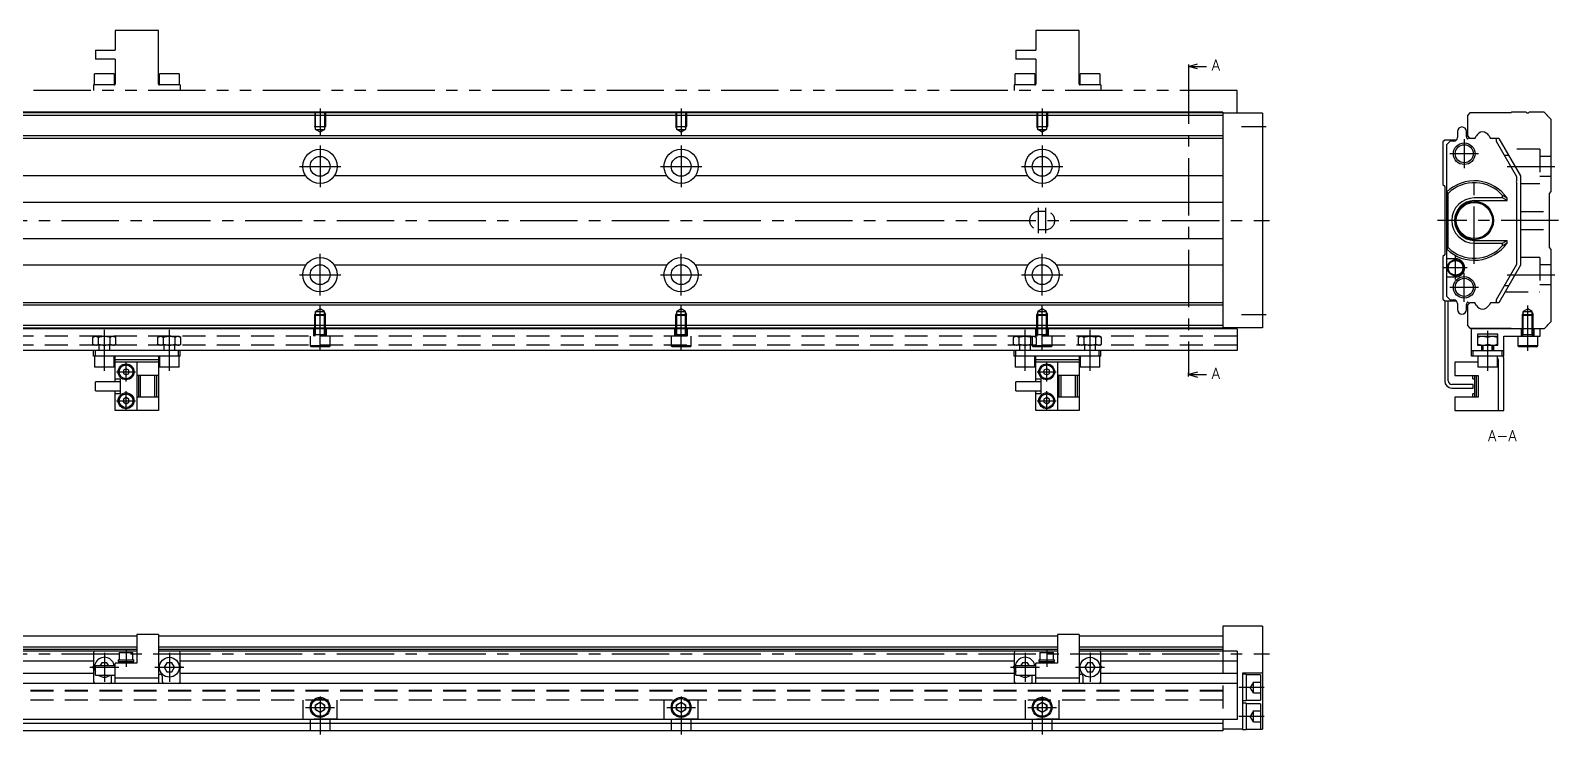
# Model space of a CAD drawing. Extents: x -2 to 844, y -8 to 204.
# Drawn here: x 421.2 to 844.4, y 9 to 203.9 of the extents above; entities that cross this region are included whole.
import ezdxf

# ---------------------------------------------------------------- set-up
doc = ezdxf.new("R2010")
doc.units = 0
doc.header["$LTSCALE"] = 0.5
for name, pattern in [('CENTER', [50.8, 31.75, -6.35, 6.35, -6.35]), ('DASHED', [19.05, 12.7, -6.35]), ('PHANTOM', [63.5, 31.75, -6.35, 6.35, -6.35, 6.35, -6.35])]:
    doc.linetypes.add(name, pattern=pattern)
for name, color, linetype in [('MSM_CENTER', 1, 'CENTER'), ('MSM_CONTINUOUS', 7, 'CONTINUOUS'), ('MSM_DASHED', 4, 'DASHED'), ('MSM_IMAGINARY', 6, 'PHANTOM'), ('MSM_NARROW', 5, 'CONTINUOUS'), ('MSM_PART_NUMBER', 7, 'CONTINUOUS')]:
    doc.layers.add(name, color=color, linetype=linetype)
doc.styles.get("Standard").update_dxf_attribs({"font": 'txt.shx', "height": 3, "bigfont": 'bigfont.shx'})

msp = doc.modelspace()

# ---------------------------------------------------------------- linework, layer by layer
at = {"layer": 'MSM_CENTER'}
for p, q in [((741.92, 193.98), (741.92, 108.62)), ((501.4, 182.3), (501.4, 174.79)), ((601.4, 182.3), (601.4, 174.79)), ((701.4, 182.3), (701.4, 174.79)), ((756.65, 177.3), (763.4, 177.3)), ((818.3, 173.8), (818.3, 165.8)), ((501.4, 172.05), (501.4, 160.55)), ((601.4, 172.05), (601.4, 160.55)), ((701.4, 172.05), (701.4, 160.55)), ((822.3, 169.8), (814.3, 169.8)), ((495.65, 166.3), (507.15, 166.3)), ((595.65, 166.3), (607.15, 166.3)), ((695.65, 166.3), (707.15, 166.3)), ((830.22, 166.3), (843.4, 166.3)), ((821.1, 139.3), (821.1, 163.3)), ((700.4, 147.8), (700.4, 154.8)), ((702.4, 147.8), (702.4, 154.8)), ((-2, 151.3), (764.4, 151.3)), ((844.4, 151.3), (810.9, 151.3)), ((501.4, 130.55), (501.4, 142.05)), ((601.4, 130.55), (601.4, 142.05)), ((701.4, 130.55), (701.4, 142.05)), ((815.9, 134.95), (815.9, 141.45)), ((495.65, 136.3), (507.15, 136.3)), ((595.65, 136.3), (607.15, 136.3)), ((695.65, 136.3), (707.15, 136.3)), ((819.15, 138.2), (812.65, 138.2)), ((818.3, 128.8), (818.3, 136.8)), ((830.22, 136.3), (843.4, 136.3)), ((822.3, 132.8), (814.3, 132.8)), ((501.4, 115.25), (501.4, 127.81)), ((601.4, 115.25), (601.4, 127.81)), ((701.4, 115.25), (701.4, 127.81)), ((835.9, 115.25), (835.9, 127.81)), ((756.65, 125.3), (763.4, 125.3)), ((441.65, 109.7), (441.65, 121.05)), ((459.65, 109.7), (459.65, 121.05)), ((696.65, 109.7), (696.65, 121.05)), ((714.65, 109.7), (714.65, 121.05)), ((824.8, 109.7), (824.8, 120.8)), ((447.65, 106.77), (447.65, 112.02)), ((702.65, 106.77), (702.65, 112.02)), ((445.02, 109.4), (450.27, 109.4)), ((700.02, 109.4), (705.27, 109.4)), ((447.65, 98.77), (447.65, 104.02)), ((702.65, 98.77), (702.65, 104.02)), ((445.02, 101.4), (450.27, 101.4)), ((700.02, 101.4), (705.27, 101.4)), ((-2, 31.3), (764.4, 31.3)), ((441.65, 31.6), (441.65, 23.6)), ((447.65, 32.7), (447.65, 27.7)), ((459.65, 31.6), (459.65, 23.6)), ((696.65, 31.6), (696.65, 23.6)), ((702.65, 32.7), (702.65, 27.7)), ((714.65, 31.6), (714.65, 23.6)), ((437.65, 27.6), (445.65, 27.6)), ((455.65, 27.6), (463.65, 27.6)), ((692.65, 27.6), (700.65, 27.6)), ((710.65, 27.6), (718.65, 27.6)), ((762.9, 22), (755.9, 22)), ((501.4, 19.5), (501.4, 9)), ((601.4, 19.5), (601.4, 9)), ((701.4, 19.5), (701.4, 9)), ((497.4, 16.5), (505.4, 16.5)), ((597.4, 16.5), (605.4, 16.5)), ((697.4, 16.5), (705.4, 16.5)), ((762.9, 14), (755.9, 14))]:
    msp.add_line(p, q, dxfattribs=at)
at = {"layer": 'MSM_CONTINUOUS'}
for p, q in [((741.92, 193.98), (744.42, 194.65)), ((741.92, 194.48), (741.92, 193.48)), ((744.42, 193.31), (741.92, 193.98)), ((741.92, 193.98), (746.92, 193.98)), ((751.4, 181.3), (151.4, 181.3)), ((751.4, 181.1), (151.4, 181.1)), ((751.4, 180.4), (151.4, 180.4)), ((751.4, 181.3), (751.4, 121.3)), ((762.4, 181), (751.4, 181)), ((762.4, 181), (762.4, 121.6)), ((819.9, 181.1), (819.2, 180.4)), ((819.2, 180.4), (819.2, 174.75)), ((831.2, 181.1), (819.9, 181.1)), ((831.4, 181.3), (831.2, 181.1)), ((835.5, 181.3), (831.4, 181.3)), ((840.4, 181.3), (836.3, 181.3)), ((842.4, 179.3), (840.4, 181.3)), ((842.4, 159.3), (842.4, 179.3)), ((751.4, 174.75), (287.4, 174.75)), ((751.4, 174.05), (287.4, 174.05)), ((812.9, 173.55), (812.4, 173.05)), ((816.11, 173.55), (812.9, 173.55)), ((816.4, 175.95), (816.4, 174.25)), ((818.9, 174.55), (818.9, 175.95)), ((819.2, 174.75), (819.9, 174.05)), ((819.85, 174.1), (819.7, 174.1)), ((821.25, 174.05), (819.9, 174.05)), ((821.25, 174.05), (821.62, 174.7)), ((825.12, 174.8), (825.55, 174.05)), ((827.9, 174.05), (825.55, 174.05)), ((827.24, 173.2), (827.24, 173.6)), ((827.9, 174.05), (833.9, 163.66)), ((812.4, 173.05), (812.4, 161.3)), ((814.4, 173.25), (813.4, 172.25)), ((813.4, 172.25), (813.4, 130.35)), ((815.4, 173.25), (814.4, 173.25)), ((832.9, 163.39), (827.24, 173.2)), ((830.64, 169.3), (829.49, 169.3)), ((497.45, 163.66), (405.35, 163.66)), ((597.45, 163.66), (505.35, 163.66)), ((697.45, 163.66), (605.35, 163.66)), ((751.4, 163.66), (705.35, 163.66)), ((812.4, 161.3), (812.9, 160.8)), ((832.9, 162.45), (832.9, 163.39)), ((832.9, 139.21), (832.9, 161.65)), ((833.9, 163.66), (833.9, 138.94)), ((812.9, 160.8), (812.9, 141.8)), ((813.9, 158.9), (813.4, 159.16)), ((813.9, 143.7), (813.9, 158.9)), ((828.95, 157.56), (821.1, 157.56)), ((821.1, 156.8), (830.2, 156.8)), ((828.95, 157.56), (828.95, 158.23)), ((830.2, 156.8), (828.95, 157.56)), ((830.2, 156.8), (830.2, 157.48)), ((841.9, 158.8), (842.4, 159.3)), ((841.9, 143.8), (841.9, 158.8)), ((751.4, 156.3), (295.4, 156.3)), ((295.4, 146.3), (751.4, 146.3)), ((821.1, 145.8), (830.2, 145.8)), ((821.1, 145.04), (828.95, 145.04)), ((828.95, 145.04), (830.2, 145.8)), ((828.95, 144.37), (828.95, 145.04)), ((830.2, 145.12), (830.2, 145.8)), ((812.9, 141.8), (812.4, 141.3)), ((812.4, 141.3), (812.4, 129.55)), ((813.4, 143.44), (813.9, 143.7)), ((815.9, 140.7), (813.4, 140.7)), ((842.4, 143.3), (841.9, 143.8)), ((842.4, 123.3), (842.4, 143.3)), ((497.45, 138.94), (405.35, 138.94)), ((597.45, 138.94), (505.35, 138.94)), ((697.45, 138.94), (605.35, 138.94)), ((751.4, 138.94), (705.35, 138.94)), ((813.4, 135.7), (815.9, 135.7)), ((827.24, 129.4), (832.9, 139.21)), ((833.9, 138.94), (827.9, 128.55)), ((829.49, 133.3), (830.64, 133.3)), ((751.4, 128.55), (287.4, 128.55)), ((751.4, 127.85), (287.4, 127.85)), ((812.4, 129.55), (812.9, 129.05)), ((812.9, 129.05), (816.11, 129.05)), ((812.9, 129.05), (812.9, 106.9)), ((813.4, 130.35), (814.4, 129.35)), ((813.9, 106.9), (813.9, 129.05)), ((814.4, 129.35), (815.4, 129.35)), ((816.4, 128.35), (816.4, 126.65)), ((818.9, 126.65), (818.9, 128.05)), ((819.9, 128.55), (819.2, 127.85)), ((819.2, 127.85), (819.2, 122.2)), ((819.7, 128.5), (819.85, 128.5)), ((821.25, 128.55), (819.9, 128.55)), ((821.68, 127.8), (821.25, 128.55)), ((825.55, 128.55), (825.18, 127.9)), ((827.9, 128.55), (825.55, 128.55)), ((827.24, 129), (827.24, 129.4)), ((840.4, 121.3), (842.4, 123.3)), ((751.4, 122.2), (256.4, 122.2)), ((751.4, 121.5), (256.4, 121.5)), ((755.4, 121.3), (256.4, 121.3)), ((762.4, 121.6), (751.4, 121.6)), ((755.4, 121.3), (755.4, 115.3)), ((819.2, 122.2), (819.9, 121.5)), ((819.9, 121.5), (831.2, 121.5)), ((840.4, 121.3), (820.3, 121.3)), ((820.3, 113.7), (820.3, 121.3)), ((827.65, 119.8), (821.95, 119.8)), ((821.95, 119.8), (821.95, 116.8)), ((827.55, 119.2), (822.05, 119.2)), ((822.05, 116.8), (822.05, 119.2)), ((824.8, 118.95), (823.42, 119.2)), ((824.8, 117.05), (824.8, 118.95)), ((827.55, 118.95), (826.17, 119.2)), ((827.55, 116.8), (827.55, 119.2)), ((827.65, 116.8), (827.65, 119.8)), ((829.3, 119.3), (839.3, 119.3)), ((829.3, 113.7), (829.3, 119.3)), ((831.2, 121.5), (831.4, 121.3)), ((833.15, 119.3), (833.15, 116.6)), ((838.65, 116.6), (838.65, 119.3)), ((839.3, 119.3), (839.3, 121.3)), ((755.4, 115.3), (256.4, 115.3)), ((438.65, 113.7), (438.65, 115.3)), ((439.15, 113.7), (439.15, 115.3)), ((462.15, 113.7), (462.15, 115.3)), ((462.65, 113.7), (462.65, 115.3)), ((693.65, 113.7), (693.65, 115.3)), ((694.15, 113.7), (694.15, 115.3)), ((717.15, 113.7), (717.15, 115.3)), ((717.65, 113.7), (717.65, 115.3)), ((820.3, 115.3), (829.3, 115.3)), ((820.8, 113.7), (820.8, 115.3)), ((821.95, 116.8), (827.65, 116.8)), ((822.05, 117.05), (823.42, 116.8)), ((823.1, 116.8), (823.1, 115.3)), ((823.3, 116.8), (823.3, 115.3)), ((824.8, 117.05), (826.17, 116.8)), ((826.3, 115.3), (826.3, 116.8)), ((826.5, 115.3), (826.5, 116.8)), ((828.8, 113.7), (828.8, 115.3)), ((833.15, 116.6), (833.45, 116.3)), ((838.65, 116.6), (833.15, 116.6)), ((838.35, 116.3), (833.45, 116.3)), ((838.35, 116.3), (838.65, 116.6)), ((462.65, 113.7), (438.65, 113.7)), ((438.9, 113.7), (438.9, 110.7)), ((444.4, 110.7), (438.9, 110.7)), ((444.4, 110.7), (444.4, 113.7)), ((444.65, 106.65), (444.65, 113.57)), ((456.65, 112.7), (444.65, 112.7)), ((456.65, 112.1), (444.65, 112.1)), ((447.65, 110.27), (446.9, 109.83)), ((448.4, 109.83), (447.65, 110.27)), ((450.65, 112.1), (450.65, 98.7)), ((456.65, 113.57), (456.65, 98.7)), ((456.9, 113.7), (456.9, 110.7)), ((462.4, 110.7), (456.9, 110.7)), ((462.4, 110.7), (462.4, 113.7)), ((717.65, 113.7), (693.65, 113.7)), ((693.9, 113.7), (693.9, 110.7)), ((699.4, 110.7), (693.9, 110.7)), ((699.4, 110.7), (699.4, 113.7)), ((699.65, 106.65), (699.65, 113.57)), ((711.65, 112.7), (699.65, 112.7)), ((711.65, 112.1), (699.65, 112.1)), ((702.65, 110.27), (701.9, 109.83)), ((703.4, 109.83), (702.65, 110.27)), ((705.65, 112.1), (705.65, 98.7)), ((711.65, 113.57), (711.65, 98.7)), ((711.9, 113.7), (711.9, 110.7)), ((717.4, 110.7), (711.9, 110.7)), ((717.4, 110.7), (717.4, 113.7)), ((815.7, 112.1), (815.7, 108.4)), ((822.05, 112.1), (815.7, 112.1)), ((829.3, 113.7), (820.3, 113.7)), ((822.05, 113.7), (822.05, 110.7)), ((827.55, 110.7), (822.05, 110.7)), ((827.55, 110.7), (827.55, 113.7)), ((827.7, 112.1), (827.55, 112.1)), ((827.7, 112.7), (827.7, 98.7)), ((829.3, 98.7), (829.3, 112.7)), ((446.15, 106.65), (439.15, 106.65)), ((439.15, 104.15), (439.15, 106.65)), ((446.15, 107.4), (444.65, 107.4)), ((446.15, 103.4), (446.15, 107.4)), ((446.9, 109.83), (446.9, 108.97)), ((446.9, 108.97), (447.65, 108.53)), ((447.65, 108.53), (448.4, 108.97)), ((448.4, 108.97), (448.4, 109.83)), ((456.65, 108.4), (450.65, 108.4)), ((451.15, 102.4), (451.15, 108.4)), ((451.65, 102.4), (451.65, 108.4)), ((455.65, 102.4), (455.65, 108.4)), ((456.15, 102.4), (456.15, 108.4)), ((701.15, 106.65), (694.15, 106.65)), ((694.15, 104.15), (694.15, 106.65)), ((701.15, 107.4), (699.65, 107.4)), ((701.15, 103.4), (701.15, 107.4)), ((701.9, 109.83), (701.9, 108.97)), ((701.9, 108.97), (702.65, 108.53)), ((702.65, 108.53), (703.4, 108.97)), ((703.4, 108.97), (703.4, 109.83)), ((711.65, 108.4), (705.65, 108.4)), ((706.15, 102.4), (706.15, 108.4)), ((706.65, 102.4), (706.65, 108.4)), ((710.65, 102.4), (710.65, 108.4)), ((711.15, 102.4), (711.15, 108.4)), ((744.42, 109.29), (741.92, 108.62)), ((741.92, 108.12), (741.92, 109.12)), ((741.92, 108.62), (744.42, 107.95)), ((741.92, 108.62), (746.92, 108.62)), ((820.8, 105.9), (814.9, 105.9)), ((815.7, 108.4), (822.2, 108.4)), ((820.7, 107.5), (820.7, 108.4)), ((820.7, 107.5), (821.2, 107.5)), ((820.8, 104.9), (820.8, 105.9)), ((821.2, 102.4), (821.2, 108.4)), ((821.7, 102.4), (821.7, 108.4)), ((822.2, 108.4), (822.2, 102.4)), ((439.15, 104.15), (446.15, 104.15)), ((444.65, 98.7), (444.65, 104.15)), ((444.65, 103.4), (446.15, 103.4)), ((447.65, 102.27), (446.9, 101.83)), ((446.9, 101.83), (446.9, 100.97)), ((448.4, 101.83), (447.65, 102.27)), ((448.4, 100.97), (448.4, 101.83)), ((456.65, 102.4), (450.65, 102.4)), ((694.15, 104.15), (701.15, 104.15)), ((699.65, 98.7), (699.65, 104.15)), ((699.65, 103.4), (701.15, 103.4)), ((702.65, 102.27), (701.9, 101.83)), ((701.9, 101.83), (701.9, 100.97)), ((703.4, 101.83), (702.65, 102.27)), ((703.4, 100.97), (703.4, 101.83)), ((711.65, 102.4), (705.65, 102.4)), ((814.9, 104.9), (820.8, 104.9)), ((815.7, 102.4), (815.7, 98.7)), ((822.2, 102.4), (815.7, 102.4)), ((821.2, 103.3), (820.7, 103.3)), ((820.7, 102.4), (820.7, 103.3)), ((456.65, 98.7), (444.65, 98.7)), ((446.9, 100.97), (447.65, 100.53)), ((447.65, 100.53), (448.4, 100.97)), ((711.65, 98.7), (699.65, 98.7)), ((701.9, 100.97), (702.65, 100.53)), ((702.65, 100.53), (703.4, 100.97)), ((815.7, 98.7), (829.3, 98.7)), ((751.4, 39), (751.4, 32.1)), ((762.4, 39), (751.4, 39)), ((762.4, 39), (762.4, 10.5)), ((295.4, 36.3), (450.65, 36.3)), ((450.65, 36.7), (450.65, 28.7)), ((456.65, 36.7), (450.65, 36.7)), ((456.65, 36.7), (456.65, 23.1)), ((456.65, 36.3), (705.65, 36.3)), ((711.65, 36.7), (705.65, 36.7)), ((705.65, 36.7), (705.65, 28.7)), ((711.65, 36.7), (711.65, 23.1)), ((711.65, 36.3), (751.4, 36.3)), ((450.65, 33.2), (256.4, 33.2)), ((450.65, 32.5), (256.4, 32.5)), ((450.65, 32.1), (256.4, 32.1)), ((438.65, 31.6), (438.65, 23.6)), ((445.45, 29.7), (445.45, 29.2)), ((445.45, 29.7), (449.85, 29.7)), ((445.75, 31.7), (445.75, 29.7)), ((445.75, 31.7), (449.55, 31.7)), ((449.55, 29.7), (449.55, 31.7)), ((449.85, 29.2), (449.85, 29.7)), ((705.65, 33.2), (456.65, 33.2)), ((705.65, 32.5), (456.65, 32.5)), ((705.65, 32.1), (456.65, 32.1)), ((462.65, 23.6), (462.65, 31.6)), ((693.65, 31.6), (693.65, 23.6)), ((700.45, 29.7), (700.45, 29.2)), ((700.45, 29.7), (704.85, 29.7)), ((700.75, 31.7), (700.75, 29.7)), ((700.75, 31.7), (704.55, 31.7)), ((704.55, 29.7), (704.55, 31.7)), ((704.85, 29.2), (704.85, 29.7)), ((751.4, 33.2), (711.65, 33.2)), ((751.4, 32.5), (711.65, 32.5)), ((755.4, 32.1), (711.65, 32.1)), ((717.65, 23.6), (717.65, 31.6)), ((755.4, 32.1), (755.4, 13.1)), ((438.65, 29.3), (207.65, 29.3)), ((438.65, 25.9), (207.65, 25.9)), ((438.47, 27.6), (438.65, 27.9)), ((438.65, 27.3), (438.47, 27.6)), ((444.65, 27.95), (439.15, 27.95)), ((439.15, 25.45), (439.15, 27.95)), ((439.15, 25.45), (444.65, 25.45)), ((440.93, 28.85), (440.41, 27.95)), ((442.37, 28.85), (440.93, 28.85)), ((442.89, 27.95), (442.37, 28.85)), ((450.65, 28.7), (444.65, 28.7)), ((444.65, 23.1), (444.65, 28.7)), ((445.45, 29.2), (449.85, 29.2)), ((445.65, 29.2), (445.65, 28.7)), ((449.65, 28.7), (449.65, 29.2)), ((456.65, 25.7), (457.15, 25.7)), ((458.93, 28.85), (458.21, 27.6)), ((458.21, 27.6), (458.93, 26.35)), ((460.37, 28.85), (458.93, 28.85)), ((458.93, 26.35), (460.37, 26.35)), ((461.09, 27.6), (460.37, 28.85)), ((460.37, 26.35), (461.09, 27.6)), ((462.83, 27.6), (462.61, 27.22)), ((693.65, 29.3), (462.65, 29.3)), ((462.65, 27.9), (462.83, 27.6)), ((693.65, 25.9), (462.65, 25.9)), ((693.47, 27.6), (693.65, 27.9)), ((693.65, 27.3), (693.47, 27.6)), ((699.65, 27.95), (694.15, 27.95)), ((694.15, 25.45), (694.15, 27.95)), ((694.15, 25.45), (699.65, 25.45)), ((695.93, 28.85), (695.41, 27.95)), ((697.37, 28.85), (695.93, 28.85)), ((697.89, 27.95), (697.37, 28.85)), ((705.65, 28.7), (699.65, 28.7)), ((699.65, 23.1), (699.65, 28.7)), ((700.45, 29.2), (704.85, 29.2)), ((700.65, 29.2), (700.65, 28.7)), ((704.65, 28.7), (704.65, 29.2)), ((711.65, 25.7), (712.15, 25.7)), ((713.93, 28.85), (713.21, 27.6)), ((713.21, 27.6), (713.93, 26.35)), ((715.37, 28.85), (713.93, 28.85)), ((713.93, 26.35), (715.37, 26.35)), ((716.09, 27.6), (715.37, 28.85)), ((715.37, 26.35), (716.09, 27.6)), ((717.83, 27.6), (717.61, 27.22)), ((755.4, 29.3), (717.65, 29.3)), ((717.65, 27.9), (717.83, 27.6)), ((755.4, 25.9), (717.65, 25.9)), ((762.4, 26), (756.9, 26)), ((756.9, 26), (756.9, 10.35)), ((757.9, 25.65), (756.9, 25.65)), ((757.9, 25.65), (757.9, 18.35)), ((761.9, 25.5), (757.9, 25.5)), ((761.9, 25.5), (761.9, 18.5)), ((755.4, 23.1), (147.4, 23.1)), ((443.65, 23.6), (443.65, 25.2)), ((444.65, 24.7), (456.65, 24.7)), ((457.65, 25.2), (457.65, 23.6)), ((698.65, 23.6), (698.65, 25.2)), ((699.65, 24.7), (711.65, 24.7)), ((712.65, 25.2), (712.65, 23.6)), ((500.15, 17.22), (501.4, 17.94)), ((500.15, 15.78), (500.15, 17.22)), ((501.4, 17.94), (502.65, 17.22)), ((502.65, 17.22), (502.65, 15.78)), ((600.15, 17.22), (601.4, 17.94)), ((600.15, 15.78), (600.15, 17.22)), ((601.4, 17.94), (602.65, 17.22)), ((602.65, 17.22), (602.65, 15.78)), ((700.15, 17.22), (701.4, 17.94)), ((700.15, 15.78), (700.15, 17.22)), ((701.4, 17.94), (702.65, 17.22)), ((702.65, 17.22), (702.65, 15.78)), ((756.9, 18.35), (757.9, 18.35)), ((757.9, 17.65), (756.9, 17.65)), ((757.9, 18.5), (761.9, 18.5)), ((757.9, 17.65), (757.9, 10.35)), ((761.9, 17.5), (757.9, 17.5)), ((761.9, 17.5), (761.9, 10.5)), ((755.4, 13.1), (147.4, 13.1)), ((501.4, 15.06), (500.15, 15.78)), ((502.65, 15.78), (501.4, 15.06)), ((601.4, 15.06), (600.15, 15.78)), ((602.65, 15.78), (601.4, 15.06)), ((701.4, 15.06), (700.15, 15.78)), ((702.65, 15.78), (701.4, 15.06)), ((751.4, 13.1), (751.4, 10)), ((751.4, 12), (151.4, 12)), ((751.4, 10), (151.4, 10)), ((756.9, 10.5), (751.4, 10.5)), ((756.9, 10.35), (757.9, 10.35)), ((757.9, 10.5), (762.4, 10.5))]:
    msp.add_line(p, q, dxfattribs=at)
for centre, radius in [((501.4, 166.3), 4.75), ((601.4, 166.3), 4.75), ((701.4, 166.3), 4.75), ((818.3, 169.8), 3), ((818.3, 169.8), 2.5), ((501.4, 166.3), 2.75), ((601.4, 166.3), 2.75), ((701.4, 166.3), 2.75), ((821.1, 151.3), 5.3), ((821.1, 151.3), 5), ((501.4, 136.3), 4.75), ((601.4, 136.3), 4.75), ((701.4, 136.3), 4.75), ((815.9, 138.2), 2.25), ((815.9, 138.2), 2.05), ((501.4, 136.3), 2.75), ((601.4, 136.3), 2.75), ((701.4, 136.3), 2.75), ((818.3, 132.8), 3), ((818.3, 132.8), 2.5), ((447.65, 109.4), 2.2), ((447.65, 109.4), 1.9), ((702.65, 109.4), 2.2), ((702.65, 109.4), 1.9), ((447.65, 101.4), 2.2), ((447.65, 101.4), 1.9), ((702.65, 101.4), 2.2), ((702.65, 101.4), 1.9), ((459.65, 27.6), 2.75), ((714.65, 27.6), 2.75), ((501.4, 16.5), 2.75), ((501.4, 16.5), 2.45), ((501.4, 16.5), 1.25), ((601.4, 16.5), 2.75), ((601.4, 16.5), 2.45), ((601.4, 16.5), 1.25), ((701.4, 16.5), 2.75), ((701.4, 16.5), 2.45), ((701.4, 16.5), 1.25)]:
    msp.add_circle(centre, radius, dxfattribs=at)
for centre, radius, start, end in [((835.9, 181.6), 0.5, 216.8699, 323.1301), ((839.9, 179), 2, 36.8699, 53.1301), ((815.4, 174.25), 1, 270, 0), ((817.65, 175.95), 1.25, 0, 180), ((819.9, 174.55), 1, 180, 228.766), ((819.7, 173.6), 0.5, 90, 156.6746), ((823.55, 173.65), 2.2, 93.981, 151.4552), ((823.25, 173.65), 2.2, 31.4553, 86.019), ((826.74, 173.6), 0.5, 0, 64.1915), ((821.1, 151.3), 11, 34.1804, 134.427), ((821.1, 151.3), 10.47, 41.4448, 133.4287), ((833.2, 162.05), 0.5, 126.8699, 233.1301), ((821.1, 151.3), 6.26, 90, 270), ((821.1, 151.3), 5.5, 90, 270), ((825.05, 150.3), 8.84, 54.3755, 63.8517), ((821.1, 151.3), 11, 225.573, 325.8196), ((821.1, 151.3), 10.47, 226.5713, 318.5552), ((825.05, 152.3), 8.83, 296.1475, 305.6253), ((815.9, 138.2), 2.5, 270, 90), ((815.4, 128.35), 1, 0, 90), ((819.9, 128.05), 1, 131.234, 180), ((819.7, 129), 0.5, 203.3254, 270), ((823.55, 128.95), 2.2, 211.4553, 266.019), ((823.25, 128.95), 2.2, 273.981, 331.4552), ((826.74, 129), 0.5, 295.8754, 0), ((817.65, 126.65), 1.25, 180, 0), ((823.61, 114.17), 5.03, 92.1474, 108.1088), ((826.42, 113.83), 5.37, 92.6597, 107.5964), ((839.9, 123.6), 2, 306.8699, 323.1301), ((823.26, 121.72), 4.93, 271.9773, 288.2788), ((826.09, 121.27), 4.47, 271.1335, 289.1226), ((444.43, 113.22), 0.474, 75.8416, 93.5777), ((444.54, 113.57), 0.114, 359.2421, 85.1843), ((456.76, 113.57), 0.114, 128.9711, 180.0605), ((456.87, 113.29), 0.411, 86.4451, 116.3724), ((699.43, 113.22), 0.474, 75.8416, 93.5777), ((699.54, 113.57), 0.114, 359.2421, 85.1843), ((711.76, 113.57), 0.114, 128.9711, 180.0605), ((711.87, 113.29), 0.411, 86.4451, 116.3724), ((826.7, 112.7), 1, 0, 31.7883), ((826.7, 112.7), 2.6, 0, 22.6199), ((814.9, 106.9), 2, 180, 270), ((814.9, 106.9), 1, 180, 270), ((439.15, 31.6), 0.5, 90, 180), ((441.65, 27.6), 2.75, 7.312, 204.62), ((462.15, 31.6), 0.5, 0, 90), ((694.15, 31.6), 0.5, 90, 180), ((696.65, 27.6), 2.75, 7.312, 204.62), ((717.15, 31.6), 0.5, 0, 90), ((441.65, 27.6), 2.75, 231.4273, 308.5727), ((444.15, 25.2), 0.5, 150, 180), ((444.22, 25.21), 0.429, 358.6925, 34.0177), ((457.15, 25.2), 0.501, 90.0618, 179.9383), ((457.15, 25.2), 0.5, 0, 90), ((696.65, 27.6), 2.75, 231.4273, 308.5727), ((699.15, 25.2), 0.5, 150, 180), ((699.22, 25.21), 0.429, 358.6925, 34.0177), ((712.15, 25.2), 0.501, 90.0618, 179.9383), ((712.15, 25.2), 0.5, 0, 90), ((439.15, 23.6), 0.5, 180, 270), ((443.15, 23.6), 0.5, 270, 0), ((458.15, 23.6), 0.5, 180, 270), ((462.15, 23.6), 0.5, 270, 360), ((694.15, 23.6), 0.5, 180, 270), ((698.15, 23.6), 0.5, 270, 0), ((713.15, 23.6), 0.5, 180, 270), ((717.15, 23.6), 0.5, 270, 360)]:
    msp.add_arc(centre, radius, start, end, dxfattribs=at)
at = {"layer": 'MSM_DASHED'}
for p, q in [((499.9, 181.3), (499.9, 177.3)), ((500.17, 176.5), (500.17, 181.3)), ((502.63, 181.3), (502.63, 176.5)), ((502.9, 181.3), (502.9, 177.3)), ((599.9, 181.3), (599.9, 177.3)), ((600.17, 176.5), (600.17, 181.3)), ((602.63, 181.3), (602.63, 176.5)), ((602.9, 181.3), (602.9, 177.3)), ((699.9, 181.3), (699.9, 177.3)), ((700.17, 176.5), (700.17, 181.3)), ((702.63, 181.3), (702.63, 176.5)), ((702.9, 181.3), (702.9, 177.3)), ((500.17, 176.83), (499.9, 177.3)), ((499.9, 177.3), (502.9, 177.3)), ((500.17, 176.5), (502.63, 176.5)), ((501.4, 175.79), (500.17, 176.5)), ((502.63, 176.5), (501.4, 175.79)), ((502.63, 176.83), (502.9, 177.3)), ((600.17, 176.83), (599.9, 177.3)), ((599.9, 177.3), (602.9, 177.3)), ((600.17, 176.5), (602.63, 176.5)), ((601.4, 175.79), (600.17, 176.5)), ((602.63, 176.5), (601.4, 175.79)), ((602.63, 176.83), (602.9, 177.3)), ((700.17, 176.83), (699.9, 177.3)), ((699.9, 177.3), (702.9, 177.3)), ((700.17, 176.5), (702.63, 176.5)), ((701.4, 175.79), (700.17, 176.5)), ((702.63, 176.5), (701.4, 175.79)), ((702.63, 176.83), (702.9, 177.3)), ((839.2, 171.05), (829.63, 171.05)), ((839.2, 171.05), (839.2, 161.55)), ((842.4, 169.05), (839.2, 169.05)), ((833.9, 161.55), (839.2, 161.55)), ((839.2, 163.55), (842.4, 163.55)), ((702.4, 153.8), (700.4, 153.8)), ((833.9, 153.8), (841.9, 153.8)), ((700.4, 148.8), (702.4, 148.8)), ((833.9, 148.8), (841.9, 148.8)), ((839.2, 141.05), (833.9, 141.05)), ((839.2, 141.05), (839.2, 131.55)), ((842.4, 139.05), (839.2, 139.05)), ((829.63, 131.55), (839.2, 131.55)), ((839.2, 133.55), (842.4, 133.55)), ((500.17, 125.77), (499.9, 125.3)), ((499.9, 125.3), (502.9, 125.3)), ((499.9, 125.03), (500.17, 125.3)), ((499.9, 119.3), (499.9, 125.3)), ((502.9, 125.03), (499.9, 125.03)), ((501.4, 126.81), (500.17, 126.1)), ((500.17, 126.1), (502.63, 126.1)), ((500.17, 119.77), (500.17, 126.1)), ((502.63, 126.1), (501.4, 126.81)), ((502.63, 119.77), (502.63, 126.1)), ((502.63, 125.77), (502.9, 125.3)), ((502.9, 125.03), (502.63, 125.3)), ((502.9, 119.3), (502.9, 125.3)), ((600.17, 125.77), (599.9, 125.3)), ((599.9, 125.3), (602.9, 125.3)), ((599.9, 125.03), (600.17, 125.3)), ((599.9, 119.3), (599.9, 125.3)), ((602.9, 125.03), (599.9, 125.03)), ((601.4, 126.81), (600.17, 126.1)), ((600.17, 126.1), (602.63, 126.1)), ((600.17, 119.77), (600.17, 126.1)), ((602.63, 126.1), (601.4, 126.81)), ((602.63, 119.77), (602.63, 126.1)), ((602.63, 125.77), (602.9, 125.3)), ((602.9, 125.03), (602.63, 125.3)), ((602.9, 119.3), (602.9, 125.3)), ((700.17, 125.77), (699.9, 125.3)), ((699.9, 125.3), (702.9, 125.3)), ((699.9, 125.03), (700.17, 125.3)), ((699.9, 119.3), (699.9, 125.3)), ((702.9, 125.03), (699.9, 125.03)), ((701.4, 126.81), (700.17, 126.1)), ((700.17, 126.1), (702.63, 126.1)), ((700.17, 119.77), (700.17, 126.1)), ((702.63, 126.1), (701.4, 126.81)), ((702.63, 119.77), (702.63, 126.1)), ((702.63, 125.77), (702.9, 125.3)), ((702.9, 125.03), (702.63, 125.3)), ((702.9, 119.3), (702.9, 125.3)), ((834.67, 125.77), (834.4, 125.3)), ((834.4, 119.3), (834.4, 125.3)), ((834.4, 125.3), (837.4, 125.3)), ((834.4, 125.03), (834.67, 125.3)), ((837.4, 125.03), (834.4, 125.03)), ((835.9, 126.81), (834.67, 126.1)), ((834.67, 119.77), (834.67, 126.1)), ((834.67, 126.1), (837.13, 126.1)), ((837.13, 126.1), (835.9, 126.81)), ((837.13, 119.77), (837.13, 126.1)), ((837.13, 125.77), (837.4, 125.3)), ((837.4, 125.03), (837.13, 125.3)), ((837.4, 119.3), (837.4, 125.3)), ((755.4, 119.3), (147.4, 119.3)), ((438.9, 119.2), (438.47, 118.95)), ((438.47, 117.04), (438.47, 118.95)), ((444.4, 119.2), (438.9, 119.2)), ((440.06, 118.95), (439.27, 119.2)), ((440.06, 117.04), (440.06, 118.95)), ((443.24, 117.04), (443.24, 118.95)), ((444.83, 118.95), (444.03, 119.2)), ((444.83, 118.95), (444.4, 119.2)), ((444.83, 117.04), (444.83, 118.95)), ((456.9, 119.2), (456.47, 118.95)), ((456.47, 117.04), (456.47, 118.95)), ((462.4, 119.2), (456.9, 119.2)), ((458.06, 118.95), (457.27, 119.2)), ((458.06, 117.04), (458.06, 118.95)), ((461.24, 117.04), (461.24, 118.95)), ((462.83, 118.95), (462.03, 119.2)), ((462.83, 118.95), (462.4, 119.2)), ((462.83, 117.04), (462.83, 118.95)), ((498.65, 119.3), (498.65, 116.6)), ((499.65, 119.3), (499.65, 121.3)), ((499.9, 119.3), (500.17, 119.77)), ((499.9, 119.77), (502.9, 119.77)), ((502.9, 119.3), (502.63, 119.77)), ((503.15, 119.3), (503.15, 121.3)), ((504.15, 116.6), (504.15, 119.3)), ((598.65, 119.3), (598.65, 116.6)), ((599.65, 119.3), (599.65, 121.3)), ((599.9, 119.3), (600.17, 119.77)), ((599.9, 119.77), (602.9, 119.77)), ((602.9, 119.3), (602.63, 119.77)), ((603.15, 119.3), (603.15, 121.3)), ((604.15, 116.6), (604.15, 119.3)), ((693.9, 119.2), (693.47, 118.95)), ((693.47, 117.04), (693.47, 118.95)), ((699.4, 119.2), (693.9, 119.2)), ((695.06, 118.95), (694.27, 119.2)), ((695.06, 117.04), (695.06, 118.95)), ((698.24, 117.04), (698.24, 118.95)), ((698.65, 119.3), (698.65, 116.6)), ((699.83, 118.95), (699.03, 119.2)), ((699.83, 118.95), (699.4, 119.2)), ((699.65, 119.3), (699.65, 121.3)), ((699.83, 117.04), (699.83, 118.95)), ((699.9, 119.3), (700.17, 119.77)), ((699.9, 119.77), (702.9, 119.77)), ((702.9, 119.3), (702.63, 119.77)), ((703.15, 119.3), (703.15, 121.3)), ((704.15, 116.6), (704.15, 119.3)), ((711.9, 119.2), (711.47, 118.95)), ((711.47, 117.04), (711.47, 118.95)), ((717.4, 119.2), (711.9, 119.2)), ((713.06, 118.95), (712.27, 119.2)), ((713.06, 117.04), (713.06, 118.95)), ((716.24, 117.04), (716.24, 118.95)), ((717.83, 118.95), (717.03, 119.2)), ((717.83, 118.95), (717.4, 119.2)), ((717.83, 117.04), (717.83, 118.95)), ((834.15, 119.3), (834.15, 121.3)), ((834.4, 119.77), (837.4, 119.77)), ((834.4, 119.3), (834.67, 119.77)), ((837.4, 119.3), (837.13, 119.77)), ((837.65, 119.3), (837.65, 121.3)), ((755.4, 116.8), (147.4, 116.8)), ((438.47, 117.04), (438.9, 116.8)), ((438.47, 117.04), (439.27, 116.8)), ((444.4, 116.8), (438.9, 116.8)), ((440.15, 116.8), (440.15, 115.3)), ((443.15, 115.3), (443.15, 116.8)), ((443.24, 117.04), (444.03, 116.8)), ((444.4, 116.8), (444.83, 117.04)), ((456.47, 117.04), (456.9, 116.8)), ((456.47, 117.04), (457.27, 116.8)), ((462.4, 116.8), (456.9, 116.8)), ((458.15, 116.8), (458.15, 115.3)), ((461.15, 115.3), (461.15, 116.8)), ((461.24, 117.04), (462.03, 116.8)), ((462.4, 116.8), (462.83, 117.04)), ((498.65, 116.6), (498.95, 116.3)), ((504.15, 116.6), (498.65, 116.6)), ((503.85, 116.3), (498.95, 116.3)), ((503.85, 116.3), (504.15, 116.6)), ((598.65, 116.6), (598.95, 116.3)), ((604.15, 116.6), (598.65, 116.6)), ((603.85, 116.3), (598.95, 116.3)), ((603.85, 116.3), (604.15, 116.6)), ((693.47, 117.04), (693.9, 116.8)), ((693.47, 117.04), (694.27, 116.8)), ((699.4, 116.8), (693.9, 116.8)), ((695.15, 116.8), (695.15, 115.3)), ((698.15, 115.3), (698.15, 116.8)), ((698.24, 117.04), (699.03, 116.8)), ((698.65, 116.6), (698.95, 116.3)), ((704.15, 116.6), (698.65, 116.6)), ((703.85, 116.3), (698.95, 116.3)), ((699.4, 116.8), (699.83, 117.04)), ((703.85, 116.3), (704.15, 116.6)), ((711.47, 117.04), (711.9, 116.8)), ((711.47, 117.04), (712.27, 116.8)), ((717.4, 116.8), (711.9, 116.8)), ((713.15, 116.8), (713.15, 115.3)), ((716.15, 115.3), (716.15, 116.8)), ((716.24, 117.04), (717.03, 116.8)), ((717.4, 116.8), (717.83, 117.04)), ((751.4, 32.1), (751.4, 14.64)), ((751.4, 21.2), (151.4, 21.2)), ((759.9, 23.5), (759.03, 22)), ((759.9, 20.5), (759.03, 22)), ((759.9, 20.5), (759.9, 23.5)), ((759.9, 23.5), (761.9, 23.5)), ((751.4, 21), (151.4, 21)), ((751.4, 18.5), (151.4, 18.5)), ((496.65, 18.5), (496.65, 13.2)), ((506.15, 13.2), (506.15, 18.5)), ((596.65, 18.5), (596.65, 13.2)), ((606.15, 13.2), (606.15, 18.5)), ((696.65, 18.5), (696.65, 13.2)), ((706.15, 13.2), (706.15, 18.5)), ((759.9, 20.5), (761.9, 20.5)), ((506.15, 13.2), (496.65, 13.2)), ((498.65, 13.2), (498.65, 10)), ((504.15, 10), (504.15, 13.2)), ((606.15, 13.2), (596.65, 13.2)), ((598.65, 13.2), (598.65, 10)), ((604.15, 10), (604.15, 13.2)), ((706.15, 13.2), (696.65, 13.2)), ((698.65, 13.2), (698.65, 10)), ((704.15, 10), (704.15, 13.2)), ((759.9, 15.5), (759.03, 14)), ((759.9, 12.5), (759.03, 14)), ((759.9, 12.5), (759.9, 15.5)), ((759.9, 15.5), (761.9, 15.5)), ((759.9, 12.5), (761.9, 12.5))]:
    msp.add_line(p, q, dxfattribs=at)
for centre, radius, start, end in [((700.4, 151.3), 2.5, 90, 270), ((702.4, 151.3), 2.5, 270, 90), ((439.45, 117.22), 1.99, 95.1303, 119.2549), ((441.65, 113.94), 5.25, 72.4118, 107.5882), ((444.14, 117.44), 1.76, 93.5736, 120.811), ((457.45, 117.22), 1.99, 95.1303, 119.2549), ((459.65, 113.94), 5.25, 72.4118, 107.5882), ((462.14, 117.44), 1.76, 93.5736, 120.811), ((694.45, 117.22), 1.99, 95.1303, 119.2549), ((696.65, 113.94), 5.25, 72.4118, 107.5882), ((699.14, 117.44), 1.76, 93.5736, 120.811), ((712.45, 117.22), 1.99, 95.1303, 119.2549), ((714.65, 113.94), 5.25, 72.4118, 107.5882), ((717.14, 117.44), 1.76, 93.5736, 120.811), ((439.11, 118.73), 1.94, 274.8328, 299.563), ((441.65, 122.05), 5.25, 252.4121, 287.5879), ((443.76, 119.08), 2.3, 276.7715, 297.6243), ((457.11, 118.73), 1.94, 274.8328, 299.563), ((459.65, 122.05), 5.25, 252.4121, 287.5879), ((461.76, 119.08), 2.3, 276.7715, 297.6243), ((694.11, 118.73), 1.94, 274.8328, 299.563), ((696.65, 122.05), 5.25, 252.4121, 287.5879), ((698.76, 119.08), 2.3, 276.7715, 297.6243), ((712.11, 118.73), 1.94, 274.8328, 299.563), ((714.65, 122.05), 5.25, 252.4121, 287.5879), ((716.76, 119.08), 2.3, 276.7715, 297.6243)]:
    msp.add_arc(centre, radius, start, end, dxfattribs=at)
at = {"layer": 'MSM_IMAGINARY'}
for p, q in [((444.65, 203.9), (444.65, 198.45)), ((456.65, 203.9), (444.65, 203.9)), ((456.65, 189.03), (456.65, 203.9)), ((699.65, 203.9), (699.65, 198.45)), ((711.65, 203.9), (699.65, 203.9)), ((711.65, 189.03), (711.65, 203.9)), ((439.15, 198.45), (444.65, 198.45)), ((439.15, 198.45), (439.15, 195.95)), ((444.65, 195.95), (439.15, 195.95)), ((444.65, 195.95), (444.65, 189.03)), ((694.15, 198.45), (694.15, 195.95)), ((694.15, 198.45), (699.65, 198.45)), ((699.65, 195.95), (694.15, 195.95)), ((699.65, 195.95), (699.65, 189.03)), ((438.9, 188.9), (438.9, 191.9)), ((444.4, 191.9), (438.9, 191.9)), ((444.4, 191.9), (444.4, 188.9)), ((462.4, 191.9), (456.9, 191.9)), ((456.9, 188.9), (456.9, 191.9)), ((462.4, 191.9), (462.4, 188.9)), ((693.9, 188.9), (693.9, 191.9)), ((699.4, 191.9), (693.9, 191.9)), ((699.4, 191.9), (699.4, 188.9)), ((711.9, 188.9), (711.9, 191.9)), ((717.4, 191.9), (711.9, 191.9)), ((717.4, 191.9), (717.4, 188.9)), ((755.4, 187.3), (256.4, 187.3)), ((438.65, 188.9), (438.65, 187.3)), ((444.4, 188.9), (438.65, 188.9)), ((462.65, 188.9), (456.9, 188.9)), ((462.65, 188.9), (462.65, 187.3)), ((693.65, 188.9), (693.65, 187.3)), ((699.4, 188.9), (693.65, 188.9)), ((717.65, 188.9), (711.9, 188.9)), ((717.65, 188.9), (717.65, 187.3)), ((755.4, 181.3), (755.4, 187.3))]:
    msp.add_line(p, q, dxfattribs=at)
for centre, radius, start, end in [((444.43, 189.38), 0.474, 266.4223, 284.1584), ((444.54, 189.03), 0.114, 274.8157, 0.7579), ((456.76, 189.03), 0.114, 179.9395, 231.0289), ((456.87, 189.31), 0.411, 243.6276, 273.5549), ((699.43, 189.38), 0.474, 266.4223, 284.1584), ((699.54, 189.03), 0.114, 274.8157, 0.7579), ((711.76, 189.03), 0.114, 179.9395, 231.0289), ((711.87, 189.31), 0.411, 243.6276, 273.5549)]:
    msp.add_arc(centre, radius, start, end, dxfattribs=at)
at = {"layer": 'MSM_NARROW'}
for p, q in [((823.57, 115.3), (823.57, 116.8)), ((826.03, 115.3), (826.03, 116.8))]:
    msp.add_line(p, q, dxfattribs=at)

# ---------------------------------------------------------------- texts
at = {"layer": 'MSM_PART_NUMBER'}
for s, p in [('A', (748.34, 192.85)), ('A', (748.34, 107.49)), ('A-A', (824.86, 90.23))]:
    msp.add_text(s, height=3, dxfattribs=at).set_placement(p)

doc.saveas('drawing.dxf')
